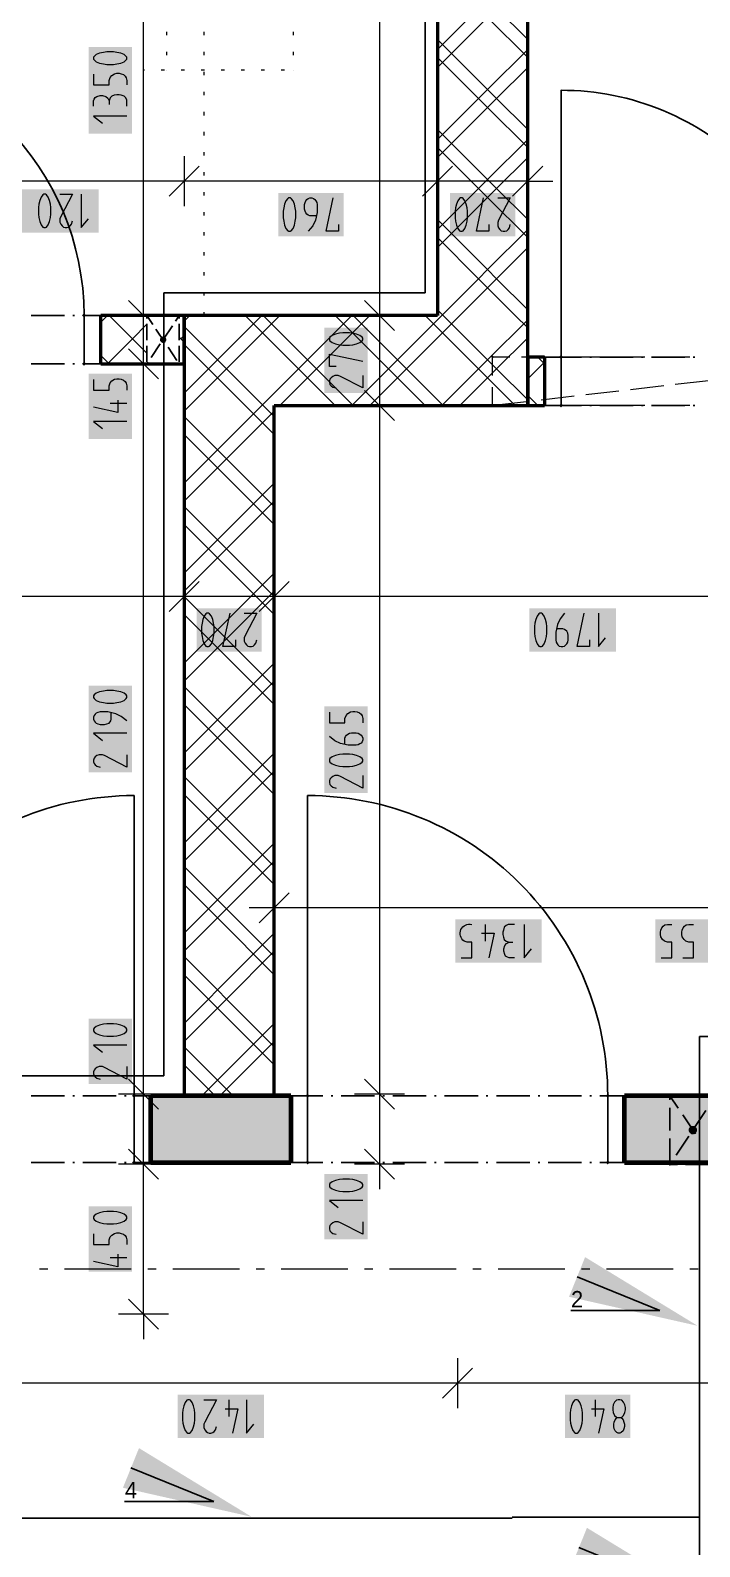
# Model space of a CAD drawing. Header units: millimetres. Extents: x 0 to 594, y 0 to 420.
# Drawn here: x 484.32 to 504.89, y 246.69 to 293.3 of the extents above; entities that cross this region are included whole.
import ezdxf
from ezdxf import colors
from ezdxf.entities.mleader import LeaderData, LeaderLine
from ezdxf.math import Vec2, Vec3

# ---------------------------------------------------------------- set-up
doc = ezdxf.new("R2010")
doc.units = ezdxf.units.MM
doc.header["$LTSCALE"] = 8
for name, color, linetype in [('PDF_Dvere', 7, 'Continuous'), ('PDF_Koty delkove', 7, 'Continuous'), ('PDF_Nabytek', 7, 'Continuous'), ('PDF_Osy hlavni', 7, 'Continuous'), ('PDF_Popis Prostupy', 7, 'Continuous'), ('PDF_Preklady', 7, 'Continuous'), ('PDF_Pricky zdene', 7, 'Continuous'), ('PDF_Prostupy', 7, 'Continuous'), ('PDF_Steny akusticke', 7, 'Continuous'), ('PDF_Steny obvodove nosne', 7, 'Continuous'), ('RED_2.5mm^2', 1, 'Continuous'), ('SYMS', 7, 'Continuous')]:
    doc.layers.add(name, color=color, linetype=linetype)

msp = doc.modelspace()

# ---------------------------------------------------------------- linework, layer by layer
at = {"layer": 'PDF_Dvere', "lineweight": 25}
for points in [[(477.774, 284.537), (477.774, 292.737, -0.414213), (485.974, 284.537), (485.935, 284.537)], [(501.258, 283.256), (500.633, 283.256), (500.633, 291.456, -0.414214), (508.832, 283.256), (508.177, 283.256)], [(487.512, 260.553), (487.512, 269.778, 0.414214), (478.287, 260.553), (479.016, 260.553)], [(493.315, 260.553), (492.843, 260.553), (492.843, 269.778, -0.414214), (502.068, 260.553), (501.822, 260.553)]]:
    msp.add_lwpolyline(points, format="xyb", dxfattribs=at)
for points in [[(485.371, 284.537), (484.346, 284.537)], [(485.679, 284.537), (485.627, 284.537)], [(485.371, 283.051), (484.346, 283.051)], [(485.679, 283.051), (485.627, 283.051)], [(485.974, 283.051), (485.935, 283.051)], [(501.566, 283.256), (501.515, 283.256)], [(502.847, 283.256), (501.822, 283.256)], [(503.155, 283.256), (503.103, 283.256)], [(504.436, 283.256), (503.411, 283.256)], [(504.743, 283.256), (504.692, 283.256)], [(501.258, 281.77), (500.633, 281.77)], [(501.566, 281.77), (501.515, 281.77)], [(502.847, 281.77), (501.822, 281.77)], [(503.155, 281.77), (503.103, 281.77)], [(504.436, 281.77), (503.411, 281.77)], [(504.743, 281.77), (504.692, 281.77)], [(485.371, 260.553), (484.346, 260.553)], [(485.679, 260.553), (485.627, 260.553)], [(486.96, 260.553), (485.935, 260.553)], [(487.267, 260.553), (487.216, 260.553)], [(493.622, 260.553), (493.571, 260.553)], [(494.904, 260.553), (493.879, 260.553)], [(495.211, 260.553), (495.16, 260.553)], [(496.492, 260.553), (495.467, 260.553)], [(496.8, 260.553), (496.748, 260.553)], [(498.081, 260.553), (497.056, 260.553)], [(498.388, 260.553), (498.337, 260.553)], [(499.67, 260.553), (498.645, 260.553)], [(499.977, 260.553), (499.926, 260.553)], [(501.258, 260.553), (500.233, 260.553)], [(501.566, 260.553), (501.515, 260.553)], [(485.371, 258.503), (484.346, 258.503)], [(485.679, 258.503), (485.627, 258.503)], [(486.96, 258.503), (485.935, 258.503)], [(487.267, 258.503), (487.216, 258.503)], [(493.315, 258.503), (492.843, 258.503)], [(493.622, 258.503), (493.571, 258.503)], [(494.904, 258.503), (493.879, 258.503)], [(495.211, 258.503), (495.16, 258.503)], [(496.492, 258.503), (495.467, 258.503)], [(496.8, 258.503), (496.748, 258.503)], [(498.081, 258.503), (497.056, 258.503)], [(498.388, 258.503), (498.337, 258.503)], [(499.67, 258.503), (498.645, 258.503)], [(499.977, 258.503), (499.926, 258.503)], [(501.258, 258.503), (500.233, 258.503)], [(501.566, 258.503), (501.515, 258.503)], [(502.068, 258.503), (501.822, 258.503)]]:
    msp.add_lwpolyline(points, dxfattribs=at)
for points in [[(486.487, 283.051), (485.974, 283.051), (485.974, 284.537), (486.487, 284.537)], [(500.633, 281.77), (500.12, 281.77), (500.12, 283.256), (500.633, 283.256)], [(487.512, 258.503), (488.024, 258.503), (488.024, 260.553), (487.512, 260.553)], [(492.843, 258.503), (492.33, 258.503), (492.33, 260.553), (492.843, 260.553)], [(502.58, 258.503), (502.068, 258.503), (502.068, 260.553), (502.58, 260.553)]]:
    msp.add_lwpolyline(points, close=True, dxfattribs=at)
at = {"layer": 'PDF_Dvere', "lineweight": 25, "transparency": 33554559}
for points in [[(486.038, 284.537), (485.974, 284.473), (485.974, 284.602), (485.91, 284.537)], [(486.038, 283.051), (485.974, 282.987), (485.974, 283.115), (485.91, 283.051)], [(500.697, 283.256), (500.633, 283.192), (500.633, 283.32), (500.568, 283.256)], [(500.697, 281.77), (500.633, 281.706), (500.633, 281.834), (500.568, 281.77)], [(487.576, 260.553), (487.512, 260.489), (487.512, 260.617), (487.448, 260.553)], [(492.907, 260.553), (492.843, 260.489), (492.843, 260.617), (492.779, 260.553)], [(502.132, 260.553), (502.068, 260.489), (502.068, 260.617), (502.003, 260.553)], [(487.576, 258.503), (487.512, 258.439), (487.512, 258.567), (487.448, 258.503)], [(492.907, 258.503), (492.843, 258.439), (492.843, 258.567), (492.779, 258.503)], [(502.132, 258.503), (502.068, 258.439), (502.068, 258.567), (502.003, 258.503)]]:
    msp.add_solid(points, dxfattribs=at)
at = {"layer": 'PDF_Koty delkove', "lineweight": 18}
for points in [[(495.052, 340.963), (495.052, 340.194), (495.052, 284.538), (495.052, 281.77), (495.052, 260.604), (495.052, 258.451), (495.052, 257.683)], [(487.803, 253.839), (487.803, 258.451), (487.803, 260.604), (487.803, 283.051), (487.803, 284.537), (487.803, 298.375), (487.803, 340.194)], [(486.265, 291.949), (486.265, 291.621), (486.743, 291.621), (486.743, 291.758), (486.778, 291.853), (486.829, 291.908), (486.914, 291.963), (486.982, 291.977), (487.05, 291.977), (487.119, 291.963), (487.187, 291.936), (487.238, 291.894), (487.273, 291.84), (487.29, 291.758), (487.29, 291.621)], [(486.265, 290.964), (486.265, 291.128), (486.282, 291.183), (486.316, 291.237), (486.368, 291.265), (486.469, 291.292), (486.538, 291.292), (486.64, 291.265), (486.709, 291.21), (486.743, 291.128), (486.743, 291.019)], [(486.982, 291.32), (486.897, 291.306), (486.829, 291.278), (486.778, 291.223), (486.743, 291.128)], [(487.29, 290.964), (487.29, 291.155), (487.255, 291.223), (487.204, 291.278), (487.119, 291.306), (487.05, 291.32), (486.982, 291.32)], [(487.29, 290.663), (486.265, 290.663), (486.538, 290.444)], [(489.05, 289.429), (489.05, 288.66), (489.05, 287.892)], [(496.84, 289.429), (496.84, 288.66), (496.84, 287.892)], [(499.608, 289.429), (499.608, 288.66), (499.608, 287.892)], [(489.511, 289.122), (488.589, 288.199)], [(497.301, 289.122), (496.379, 288.199)], [(500.069, 289.122), (499.146, 288.199)], [(499.608, 288.66), (497.16, 288.66), (496.84, 288.66), (489.05, 288.66), (476.75, 288.66), (474.598, 288.66), (473.47, 288.66), (456.045, 288.66), (455.174, 288.66), (452.714, 288.66), (451.842, 288.66), (434.417, 288.66), (433.291, 288.66), (431.804, 288.66)], [(499.608, 288.66), (500.376, 288.66)], [(484.709, 287.25), (484.737, 287.234), (484.792, 287.234), (484.819, 287.25), (484.874, 287.319), (484.915, 287.421), (484.943, 287.541), (484.957, 287.643), (484.957, 287.848), (484.943, 287.95), (484.915, 288.07), (484.874, 288.173), (484.819, 288.241), (484.792, 288.259), (484.737, 288.259), (484.709, 288.241), (484.655, 288.173), (484.614, 288.07), (484.587, 287.95), (484.573, 287.848)], [(485.23, 288.259), (485.614, 288.259), (485.257, 287.575), (485.23, 287.506), (485.23, 287.404), (485.257, 287.336), (485.298, 287.285), (485.339, 287.25), (485.394, 287.234), (485.449, 287.234), (485.504, 287.25), (485.545, 287.285), (485.586, 287.336), (485.614, 287.438)], [(485.887, 288.259), (485.887, 287.234), (486.106, 287.506)], [(493.109, 287.6), (492.917, 287.6), (492.862, 287.618), (492.821, 287.652), (492.794, 287.687), (492.767, 287.737), (492.753, 287.805), (492.753, 287.942), (492.767, 288.01), (492.794, 288.062), (492.821, 288.096), (492.862, 288.13), (492.917, 288.148), (492.972, 288.148), (493.027, 288.13), (493.068, 288.096), (493.095, 288.062)], [(493.095, 288.062), (493.123, 288.01), (493.137, 287.942), (493.137, 287.703), (493.082, 287.464), (493, 287.293), (492.862, 287.123)], [(493.794, 287.327), (493.794, 287.123), (493.41, 287.123), (493.629, 288.148)], [(498.415, 287.327), (498.415, 287.123), (498.032, 287.123), (498.25, 288.148)], [(498.689, 288.148), (499.072, 288.148), (498.716, 287.464), (498.689, 287.395), (498.689, 287.293), (498.716, 287.225), (498.757, 287.174), (498.798, 287.139), (498.853, 287.123), (498.907, 287.123)], [(484.573, 287.848), (484.573, 287.643), (484.587, 287.541), (484.614, 287.421), (484.655, 287.319), (484.709, 287.25)], [(498.907, 287.123), (498.962, 287.139), (499.004, 287.174), (499.045, 287.225), (499.072, 287.327)], [(487.803, 284.537), (487.341, 284.999)], [(495.514, 284.076), (494.591, 284.999)], [(488.571, 284.537), (487.803, 284.537), (487.034, 284.537)], [(495.821, 284.538), (495.052, 284.538), (494.284, 284.538)], [(493.531, 283.866), (493.515, 283.838), (493.515, 283.784), (493.531, 283.756), (493.6, 283.702), (493.702, 283.661), (493.822, 283.633), (493.924, 283.619), (494.129, 283.619), (494.231, 283.633), (494.351, 283.661), (494.454, 283.702), (494.522, 283.756), (494.54, 283.784), (494.54, 283.838), (494.522, 283.866), (494.454, 283.921), (494.351, 283.962), (494.231, 283.989), (494.129, 284.003)], [(494.129, 284.003), (493.924, 284.003), (493.822, 283.989), (493.702, 283.962), (493.6, 283.921), (493.531, 283.866)], [(488.264, 282.59), (487.341, 283.512)], [(488.571, 283.051), (487.803, 283.051), (487.034, 283.051)], [(493.719, 282.962), (493.515, 282.962), (493.515, 283.346), (494.54, 283.127)], [(486.265, 282.563), (486.265, 282.235), (486.743, 282.235), (486.743, 282.372), (486.778, 282.467), (486.829, 282.522), (486.914, 282.576), (486.982, 282.59), (487.05, 282.59), (487.119, 282.576), (487.187, 282.549), (487.238, 282.508), (487.273, 282.454), (487.29, 282.372), (487.29, 282.235)], [(494.54, 282.689), (494.54, 282.305), (493.856, 282.662), (493.788, 282.689), (493.685, 282.689), (493.617, 282.662), (493.566, 282.62), (493.531, 282.579), (493.515, 282.524), (493.515, 282.47), (493.531, 282.415), (493.566, 282.374), (493.617, 282.333), (493.719, 282.305)], [(495.514, 281.309), (494.591, 282.231)], [(487.016, 281.933), (487.016, 281.55), (486.265, 281.715)], [(487.29, 281.824), (486.778, 281.824)], [(495.821, 281.77), (495.052, 281.77), (494.284, 281.77)], [(487.29, 281.276), (486.265, 281.276), (486.538, 281.058)], [(489.05, 276.662), (489.05, 275.894), (489.05, 275.125)], [(491.818, 276.662), (491.818, 275.894), (491.818, 275.125)], [(489.511, 276.355), (488.589, 275.432)], [(492.279, 276.355), (491.356, 275.432)], [(541.427, 275.894), (536.895, 275.894), (534.252, 275.894), (533.486, 275.894), (522.465, 275.894), (511.292, 275.894), (510.165, 275.894), (491.818, 275.894), (489.05, 275.894), (476.75, 275.894), (474.598, 275.894)], [(489.968, 274.97), (489.955, 275.073), (489.927, 275.193), (489.886, 275.295), (489.831, 275.364), (489.803, 275.381), (489.749, 275.381), (489.721, 275.364), (489.667, 275.295), (489.626, 275.193), (489.599, 275.073), (489.585, 274.97)], [(490.626, 274.56), (490.626, 274.356), (490.242, 274.356), (490.46, 275.381)], [(490.899, 275.381), (491.283, 275.381), (490.926, 274.698), (490.899, 274.629), (490.899, 274.526), (490.926, 274.459), (490.967, 274.407), (491.008, 274.373), (491.063, 274.356), (491.117, 274.356), (491.173, 274.373), (491.214, 274.407), (491.255, 274.459), (491.283, 274.56)], [(499.855, 274.544), (499.896, 274.441), (499.95, 274.373), (499.978, 274.356), (500.032, 274.356), (500.06, 274.373), (500.114, 274.441), (500.155, 274.544), (500.183, 274.664), (500.197, 274.765), (500.197, 274.97), (500.183, 275.073), (500.155, 275.193), (500.114, 275.295), (500.06, 275.364), (500.032, 275.381), (499.978, 275.381), (499.95, 275.364), (499.896, 275.295), (499.855, 275.193), (499.828, 275.073), (499.814, 274.97)], [(500.744, 275.381), (500.607, 275.21), (500.525, 275.039), (500.471, 274.8), (500.471, 274.56), (500.485, 274.493), (500.512, 274.441), (500.539, 274.407), (500.58, 274.373), (500.635, 274.356), (500.689, 274.356), (500.744, 274.373), (500.785, 274.407), (500.813, 274.441), (500.84, 274.493), (500.854, 274.56), (500.854, 274.698), (500.84, 274.765), (500.813, 274.834), (500.744, 274.885), (500.689, 274.903), (500.498, 274.903)], [(501.511, 274.56), (501.511, 274.356), (501.128, 274.356), (501.346, 275.381)], [(501.785, 275.381), (501.785, 274.356), (502.003, 274.629)], [(489.585, 274.97), (489.585, 274.765), (489.599, 274.664), (489.626, 274.544), (489.667, 274.441), (489.721, 274.373), (489.749, 274.356), (489.803, 274.356), (489.831, 274.373), (489.886, 274.441), (489.927, 274.544), (489.955, 274.664), (489.968, 274.765), (489.968, 274.97)], [(499.814, 274.97), (499.814, 274.765), (499.828, 274.664), (499.855, 274.544)], [(486.879, 273.005), (486.674, 273.005), (486.573, 272.991), (486.453, 272.964), (486.35, 272.923), (486.282, 272.869), (486.265, 272.841), (486.265, 272.787), (486.282, 272.759), (486.35, 272.704), (486.453, 272.663), (486.573, 272.635), (486.674, 272.622), (486.879, 272.622), (486.982, 272.635), (487.102, 272.663), (487.204, 272.704), (487.273, 272.759), (487.29, 272.787), (487.29, 272.841), (487.273, 272.869), (487.204, 272.923), (487.102, 272.964), (486.982, 272.991), (486.879, 273.005)], [(487.29, 272.075), (487.119, 272.212), (486.948, 272.294), (486.709, 272.348), (486.469, 272.348), (486.401, 272.334), (486.35, 272.307), (486.316, 272.28), (486.282, 272.239), (486.265, 272.184), (486.265, 272.13), (486.282, 272.075), (486.316, 272.033), (486.35, 272.006), (486.401, 271.978), (486.469, 271.964), (486.606, 271.964), (486.674, 271.978), (486.743, 272.006), (486.794, 272.075), (486.811, 272.13), (486.811, 272.321)], [(493.515, 272.337), (493.515, 272.009), (493.993, 272.009), (493.993, 272.146), (494.027, 272.241), (494.079, 272.296), (494.164, 272.35), (494.231, 272.364), (494.3, 272.364), (494.369, 272.35), (494.436, 272.323), (494.488, 272.282), (494.522, 272.228), (494.54, 272.146), (494.54, 272.009)], [(487.29, 271.691), (486.265, 271.691), (486.538, 271.473)], [(494.334, 271.707), (494.403, 271.693), (494.454, 271.666), (494.488, 271.639), (494.522, 271.598), (494.54, 271.543), (494.54, 271.489), (494.522, 271.434), (494.488, 271.393), (494.454, 271.366), (494.403, 271.338), (494.334, 271.324), (494.095, 271.324), (493.856, 271.379), (493.685, 271.461), (493.515, 271.598)], [(493.993, 271.352), (493.993, 271.543), (494.01, 271.598), (494.044, 271.639), (494.079, 271.666), (494.129, 271.693), (494.198, 271.707), (494.334, 271.707)], [(487.29, 271.034), (487.29, 270.65), (486.606, 271.007), (486.538, 271.034), (486.435, 271.034), (486.368, 271.007), (486.316, 270.966), (486.282, 270.925), (486.265, 270.87), (486.265, 270.815), (486.282, 270.76), (486.316, 270.719), (486.368, 270.678), (486.469, 270.65)], [(494.54, 270.393), (494.54, 270.01), (493.856, 270.366), (493.788, 270.393), (493.685, 270.393), (493.617, 270.366), (493.566, 270.325), (493.531, 270.284), (493.515, 270.229), (493.515, 270.175), (493.531, 270.12), (493.566, 270.079), (493.617, 270.038), (493.719, 270.01)], [(491.818, 267.099), (491.818, 266.33), (491.818, 265.561)], [(492.279, 266.791), (491.356, 265.869)], [(491.818, 266.33), (491.049, 266.33)], [(541.427, 266.33), (525.057, 266.33), (516.469, 266.33), (514.88, 266.33), (507.192, 266.33), (505.604, 266.33), (491.818, 266.33)], [(498.299, 265.818), (498.299, 265.305)], [(499.203, 265.818), (499.012, 265.818), (498.943, 265.783), (498.888, 265.731), (498.861, 265.646), (498.847, 265.578), (498.847, 265.509), (498.861, 265.424), (498.888, 265.356), (498.943, 265.305), (499.039, 265.27)], [(499.504, 265.818), (499.504, 264.793), (499.723, 265.065)], [(503.714, 264.793), (504.042, 264.793), (504.042, 265.27), (503.905, 265.27), (503.81, 265.305), (503.755, 265.356), (503.701, 265.441), (503.687, 265.509), (503.687, 265.578), (503.701, 265.646), (503.728, 265.714), (503.769, 265.765), (503.823, 265.8), (503.905, 265.818), (504.042, 265.818)], [(504.344, 265.509), (504.344, 265.578), (504.358, 265.646), (504.385, 265.714), (504.426, 265.765), (504.48, 265.8), (504.562, 265.818), (504.699, 265.818)], [(498.19, 265.544), (498.574, 265.544), (498.409, 264.793)], [(499.203, 264.793), (499.039, 264.793), (498.984, 264.809), (498.929, 264.844), (498.902, 264.895), (498.874, 264.997), (498.874, 265.065), (498.902, 265.168), (498.957, 265.236), (499.039, 265.27), (499.148, 265.27)], [(504.371, 264.793), (504.699, 264.793), (504.699, 265.27), (504.562, 265.27), (504.467, 265.305), (504.412, 265.356), (504.358, 265.441), (504.344, 265.509)], [(486.879, 262.763), (486.674, 262.763), (486.573, 262.749), (486.453, 262.722), (486.35, 262.681), (486.282, 262.626), (486.265, 262.599), (486.265, 262.544), (486.282, 262.516), (486.35, 262.462), (486.453, 262.421), (486.573, 262.393), (486.674, 262.379), (486.879, 262.379), (486.982, 262.393), (487.102, 262.421), (487.204, 262.462), (487.273, 262.516), (487.29, 262.544), (487.29, 262.599), (487.273, 262.626), (487.204, 262.681)], [(487.204, 262.681), (487.102, 262.722), (486.982, 262.749), (486.879, 262.763)], [(487.29, 262.106), (486.265, 262.106), (486.538, 261.887)], [(487.29, 261.449), (487.29, 261.065), (486.606, 261.422), (486.538, 261.449), (486.435, 261.449), (486.368, 261.422), (486.316, 261.381), (486.282, 261.339), (486.265, 261.284), (486.265, 261.23), (486.282, 261.175), (486.316, 261.134), (486.368, 261.093), (486.469, 261.065)], [(488.264, 260.143), (487.341, 261.065)], [(495.514, 260.143), (494.591, 261.065)], [(488.571, 260.604), (487.803, 260.604), (487.034, 260.604)], [(495.821, 260.604), (495.052, 260.604), (494.284, 260.604)], [(488.264, 257.99), (487.341, 258.913)], [(495.514, 257.99), (494.591, 258.913)], [(488.571, 258.451), (487.803, 258.451), (487.034, 258.451)], [(495.821, 258.451), (495.052, 258.451), (494.284, 258.451)], [(494.129, 257.99), (493.924, 257.99), (493.822, 257.977), (493.702, 257.949), (493.6, 257.908), (493.531, 257.854), (493.515, 257.826), (493.515, 257.772), (493.531, 257.744), (493.6, 257.69), (493.702, 257.649), (493.822, 257.621), (493.924, 257.607), (494.129, 257.607), (494.231, 257.621), (494.351, 257.649), (494.454, 257.69), (494.522, 257.744), (494.54, 257.772)], [(494.54, 257.772), (494.54, 257.826), (494.522, 257.854), (494.454, 257.908), (494.351, 257.949), (494.231, 257.977), (494.129, 257.99)], [(494.54, 257.333), (493.515, 257.333), (493.788, 257.115)], [(486.879, 256.994), (486.674, 256.994), (486.573, 256.98), (486.453, 256.953), (486.35, 256.912), (486.282, 256.858), (486.265, 256.83), (486.265, 256.776), (486.282, 256.748), (486.35, 256.694), (486.453, 256.653)], [(486.453, 256.653), (486.573, 256.625), (486.674, 256.611), (486.879, 256.611), (486.982, 256.625), (487.102, 256.653), (487.204, 256.694), (487.273, 256.748), (487.29, 256.776), (487.29, 256.83), (487.273, 256.858), (487.204, 256.912), (487.102, 256.953), (486.982, 256.98), (486.879, 256.994)], [(486.265, 256.31), (486.265, 255.982), (486.743, 255.982), (486.743, 256.119), (486.778, 256.214), (486.829, 256.269), (486.914, 256.323), (486.982, 256.337), (487.05, 256.337), (487.119, 256.323), (487.187, 256.296), (487.238, 256.255), (487.273, 256.201), (487.29, 256.119), (487.29, 255.982)], [(494.54, 256.676), (494.54, 256.293), (493.856, 256.649), (493.788, 256.676), (493.685, 256.676), (493.617, 256.649), (493.566, 256.608), (493.531, 256.567), (493.515, 256.512), (493.515, 256.458), (493.531, 256.403), (493.566, 256.362), (493.617, 256.321), (493.719, 256.293)], [(487.016, 255.68), (487.016, 255.297), (486.265, 255.462)], [(487.29, 255.571), (486.778, 255.571)], [(488.264, 253.378), (487.341, 254.3)], [(488.571, 253.839), (487.803, 253.839), (487.034, 253.839)], [(487.803, 253.839), (487.803, 253.07)], [(497.916, 252.182), (496.994, 251.259)], [(497.455, 252.489), (497.455, 251.721), (497.455, 250.952)], [(540.607, 251.721), (523.196, 251.721), (510.274, 251.721), (506.065, 251.721), (497.455, 251.721), (482.899, 251.721), (476.75, 251.721), (471.845, 251.721), (467.3, 251.721), (466.5, 251.721), (465.014, 251.721), (430.523, 251.721), (424.476, 251.721), (412.176, 251.721), (400.747, 251.721)], [(489.218, 250.183), (489.246, 250.2), (489.3, 250.268), (489.341, 250.371), (489.369, 250.491), (489.383, 250.592), (489.383, 250.797), (489.369, 250.9), (489.341, 251.02), (489.3, 251.122), (489.246, 251.191), (489.218, 251.208), (489.164, 251.208), (489.136, 251.191), (489.082, 251.122), (489.041, 251.02), (489.014, 250.9), (489, 250.797)], [(489.657, 251.208), (490.04, 251.208), (489.684, 250.524), (489.657, 250.456), (489.657, 250.353), (489.684, 250.286), (489.725, 250.234), (489.766, 250.2), (489.821, 250.183), (489.875, 250.183), (489.93, 250.2), (489.971, 250.234), (490.012, 250.286), (490.04, 250.387)], [(490.423, 251.208), (490.423, 250.696)], [(490.971, 251.208), (490.971, 250.183), (491.189, 250.456)], [(501.677, 251.208), (501.677, 250.696)], [(489, 250.797), (489, 250.592), (489.014, 250.491), (489.041, 250.371), (489.082, 250.268), (489.136, 250.2), (489.164, 250.183), (489.218, 250.183)], [(490.314, 250.934), (490.697, 250.934), (490.532, 250.183)], [(501.568, 250.934), (501.952, 250.934), (501.787, 250.183)], [(502.472, 250.661), (502.499, 250.643), (502.54, 250.592), (502.567, 250.524), (502.581, 250.456), (502.581, 250.387), (502.567, 250.319), (502.54, 250.251), (502.485, 250.2), (502.444, 250.183), (502.389, 250.183), (502.348, 250.2), (502.293, 250.251), (502.266, 250.319), (502.252, 250.387), (502.252, 250.456), (502.266, 250.524), (502.293, 250.592), (502.334, 250.643), (502.362, 250.661)]]:
    msp.add_lwpolyline(points, dxfattribs=at)
for points in [[(486.879, 292.634), (486.674, 292.634), (486.573, 292.62), (486.453, 292.593), (486.35, 292.552), (486.282, 292.497), (486.265, 292.469), (486.265, 292.415), (486.282, 292.387), (486.35, 292.333), (486.453, 292.292), (486.573, 292.264), (486.674, 292.25), (486.879, 292.25), (486.982, 292.264), (487.102, 292.292), (487.204, 292.333), (487.273, 292.387), (487.29, 292.415), (487.29, 292.469), (487.273, 292.497), (487.204, 292.552), (487.102, 292.593), (486.982, 292.62)], [(492.096, 287.737), (492.096, 287.532), (492.11, 287.43), (492.137, 287.31), (492.178, 287.208), (492.232, 287.139), (492.26, 287.123), (492.315, 287.123), (492.343, 287.139), (492.397, 287.208), (492.438, 287.31), (492.466, 287.43), (492.48, 287.532), (492.48, 287.737), (492.466, 287.839), (492.438, 287.959), (492.397, 288.062), (492.343, 288.13), (492.315, 288.148), (492.26, 288.148), (492.232, 288.13), (492.178, 288.062), (492.137, 287.959), (492.11, 287.839)], [(497.375, 287.737), (497.375, 287.532), (497.389, 287.43), (497.416, 287.31), (497.457, 287.208), (497.511, 287.139), (497.539, 287.123), (497.593, 287.123), (497.621, 287.139), (497.675, 287.208), (497.717, 287.31), (497.744, 287.43), (497.758, 287.532), (497.758, 287.737), (497.744, 287.839), (497.717, 287.959), (497.675, 288.062), (497.621, 288.13), (497.593, 288.148), (497.539, 288.148), (497.511, 288.13), (497.457, 288.062), (497.416, 287.959), (497.389, 287.839)], [(494.129, 271.05), (493.924, 271.05), (493.822, 271.036), (493.702, 271.009), (493.6, 270.968), (493.531, 270.914), (493.515, 270.886), (493.515, 270.832), (493.531, 270.804), (493.6, 270.75), (493.702, 270.709), (493.822, 270.681), (493.924, 270.667), (494.129, 270.667), (494.231, 270.681), (494.351, 270.709), (494.454, 270.75), (494.522, 270.804), (494.54, 270.832), (494.54, 270.886), (494.522, 270.914), (494.454, 270.968), (494.351, 271.009), (494.231, 271.036)], [(500.911, 250.797), (500.911, 250.592), (500.925, 250.491), (500.952, 250.371), (500.993, 250.268), (501.047, 250.2), (501.075, 250.183), (501.13, 250.183), (501.157, 250.2), (501.212, 250.268), (501.253, 250.371), (501.281, 250.491), (501.295, 250.592), (501.295, 250.797), (501.281, 250.9), (501.253, 251.02), (501.212, 251.122), (501.157, 251.191), (501.13, 251.208), (501.075, 251.208), (501.047, 251.191), (500.993, 251.122), (500.952, 251.02), (500.925, 250.9)], [(502.225, 250.968), (502.225, 250.9), (502.239, 250.815), (502.279, 250.729), (502.334, 250.678), (502.362, 250.661), (502.472, 250.661), (502.499, 250.678), (502.554, 250.729), (502.595, 250.815), (502.609, 250.9), (502.609, 250.968), (502.595, 251.053), (502.554, 251.139), (502.499, 251.191), (502.444, 251.208), (502.389, 251.208), (502.334, 251.191), (502.279, 251.139), (502.239, 251.053)]]:
    msp.add_lwpolyline(points, close=True, dxfattribs=at)
msp.add_lwpolyline([(497.56, 264.793), (497.889, 264.793), (497.889, 265.27), (497.752, 265.27), (497.656, 265.305, -0.843864), (497.889, 265.818)], format="xyb", dxfattribs=at)
at = {"layer": 'PDF_Koty delkove', "color": 7, "lineweight": 18, "true_color": 0xffffff, "transparency": 33554559}
for points in [[(487.444, 290.125), (487.444, 292.787), (486.111, 290.125), (486.111, 292.787)], [(486.424, 288.413), (483.763, 288.413), (486.424, 287.08), (483.763, 287.08)], [(493.948, 288.302), (491.943, 288.302), (493.948, 286.969), (491.943, 286.969)], [(499.226, 288.302), (497.221, 288.302), (499.226, 286.969), (497.221, 286.969)], [(494.694, 282.151), (494.694, 284.156), (493.361, 282.151), (493.361, 284.156)], [(487.444, 280.739), (487.444, 282.744), (486.111, 280.739), (486.111, 282.744)], [(491.436, 275.535), (489.431, 275.535), (491.436, 274.202), (489.431, 274.202)], [(502.322, 275.535), (499.66, 275.535), (502.322, 274.202), (499.66, 274.202)], [(487.444, 270.497), (487.444, 273.159), (486.111, 270.497), (486.111, 273.159)], [(494.694, 269.856), (494.694, 272.518), (493.361, 269.856), (493.361, 272.518)], [(500.042, 265.971), (497.38, 265.971), (500.042, 264.639), (497.38, 264.639)], [(505.538, 265.971), (503.533, 265.971), (505.538, 264.639), (503.533, 264.639)], [(487.444, 260.911), (487.444, 262.916), (486.111, 260.911), (486.111, 262.916)], [(494.694, 256.139), (494.694, 258.144), (493.361, 256.139), (493.361, 258.144)], [(487.444, 255.143), (487.444, 257.148), (486.111, 255.143), (486.111, 257.148)], [(491.508, 251.362), (488.846, 251.362), (491.508, 250.029), (488.846, 250.029)], [(502.762, 251.362), (500.758, 251.362), (502.762, 250.029), (500.758, 250.029)]]:
    msp.add_solid(points, dxfattribs=at)
at = {"layer": 'PDF_Nabytek', "lineweight": 13}
for points in [[(487.802, 293.145), (487.802, 293.247)], [(488.52, 293.145), (488.52, 293.247)], [(489.665, 293.145), (489.665, 293.247)], [(492.415, 293.145), (492.415, 293.247)], [(496.84, 293.145), (496.84, 293.247)], [(487.802, 292.53), (487.802, 292.632)], [(488.52, 292.53), (488.52, 292.632)], [(489.665, 292.53), (489.665, 292.632)], [(492.415, 292.53), (492.415, 292.632)], [(496.84, 292.53), (496.84, 292.632)], [(487.802, 292.071), (487.802, 292.071)], [(487.831, 292.071), (487.802, 292.071)], [(487.802, 292.071), (487.802, 292.071)], [(488.446, 292.071), (488.344, 292.071)], [(488.52, 292.071), (488.52, 292.071)], [(489.061, 292.071), (488.959, 292.071)], [(489.676, 292.071), (489.574, 292.071)], [(489.665, 291.915), (489.665, 292.018)], [(490.291, 292.071), (490.189, 292.071)], [(490.906, 292.071), (490.804, 292.071)], [(491.521, 292.071), (491.419, 292.071)], [(492.136, 292.071), (492.034, 292.071)], [(492.415, 292.071), (492.415, 292.071)], [(492.415, 292.071), (492.415, 292.071)], [(496.84, 291.915), (496.84, 292.018)], [(489.665, 291.3), (489.665, 291.403)], [(496.84, 291.3), (496.84, 291.403)], [(489.665, 290.685), (489.665, 290.788)], [(496.84, 290.685), (496.84, 290.788)], [(489.665, 290.07), (489.665, 290.173)], [(496.84, 290.07), (496.84, 290.173)], [(489.665, 289.455), (489.665, 289.558)], [(496.84, 289.455), (496.84, 289.558)], [(489.665, 288.84), (489.665, 288.943)], [(496.84, 288.84), (496.84, 288.943)], [(489.665, 288.225), (489.665, 288.328)], [(496.84, 288.225), (496.84, 288.328)], [(489.665, 287.61), (489.665, 287.713)], [(496.84, 287.61), (496.84, 287.713)], [(489.665, 286.995), (489.665, 287.098)], [(496.84, 286.995), (496.84, 287.098)], [(489.665, 286.38), (489.665, 286.483)], [(496.84, 286.38), (496.84, 286.483)], [(489.665, 285.765), (489.665, 285.868)], [(496.84, 285.765), (496.84, 285.868)], [(489.665, 285.15), (489.665, 285.253)], [(496.84, 285.15), (496.84, 285.253)], [(489.676, 284.537), (489.665, 284.537), (489.665, 284.638)], [(489.665, 284.537), (489.665, 284.537)], [(490.291, 284.537), (490.189, 284.537)], [(490.906, 284.537), (490.804, 284.537)], [(491.521, 284.537), (491.419, 284.537)], [(492.136, 284.537), (492.034, 284.537)], [(492.751, 284.537), (492.649, 284.537)], [(493.366, 284.537), (493.264, 284.537)], [(493.981, 284.537), (493.879, 284.537)], [(494.596, 284.537), (494.494, 284.537)], [(495.211, 284.537), (495.109, 284.537)], [(495.826, 284.537), (495.724, 284.537)], [(496.441, 284.537), (496.339, 284.537)], [(496.84, 284.537), (496.84, 284.638)], [(496.84, 284.537), (496.84, 284.537)], [(496.84, 284.537), (496.84, 284.537)]]:
    msp.add_lwpolyline(points, dxfattribs=at)
at = {"layer": 'PDF_Osy hlavni', "lineweight": 18}
for points in [[(484.859, 255.223), (484.602, 255.223)], [(487.421, 255.223), (485.371, 255.223)], [(488.19, 255.223), (487.934, 255.223)], [(490.752, 255.223), (488.702, 255.223)], [(491.521, 255.223), (491.265, 255.223)], [(494.084, 255.223), (492.034, 255.223)], [(494.852, 255.223), (494.596, 255.223)], [(497.415, 255.223), (495.365, 255.223)], [(498.183, 255.223), (497.927, 255.223)], [(500.746, 255.223), (498.696, 255.223)], [(501.515, 255.223), (501.258, 255.223)], [(504.077, 255.223), (502.027, 255.223)], [(504.846, 255.223), (504.59, 255.223)]]:
    msp.add_lwpolyline(points, dxfattribs=at)
at = {"layer": 'PDF_Popis Prostupy', "lineweight": 25}
for points in [[(488.446, 283.727), (488.455, 283.735), (488.463, 283.744), (488.469, 283.754), (488.474, 283.765), (488.477, 283.777), (488.478, 283.789), (488.476, 283.801), (488.473, 283.813), (488.468, 283.824), (488.462, 283.834), (488.453, 283.843), (488.444, 283.851), (488.433, 283.856), (488.422, 283.86), (488.41, 283.862), (488.398, 283.862), (488.386, 283.86), (488.374, 283.857), (488.363, 283.851), (488.354, 283.844), (488.345, 283.835), (488.339, 283.825), (488.333, 283.814), (488.33, 283.802), (488.329, 283.79), (488.33, 283.778), (488.332, 283.766), (488.337, 283.755), (488.343, 283.745), (488.351, 283.735), (488.36, 283.728), (488.371, 283.721), (488.382, 283.717), (488.394, 283.715), (488.406, 283.714), (488.418, 283.715), (488.43, 283.719), (488.441, 283.724)], [(504.742, 259.409), (504.755, 259.42), (504.766, 259.433), (504.775, 259.448), (504.782, 259.464), (504.786, 259.48), (504.787, 259.497), (504.785, 259.514), (504.781, 259.531), (504.774, 259.547), (504.765, 259.561), (504.753, 259.574), (504.739, 259.584), (504.724, 259.592), (504.708, 259.598), (504.691, 259.601), (504.674, 259.601), (504.657, 259.598), (504.64, 259.593), (504.625, 259.585), (504.612, 259.574), (504.6, 259.562), (504.59, 259.548), (504.583, 259.532), (504.578, 259.515), (504.577, 259.498), (504.578, 259.481), (504.581, 259.464), (504.588, 259.449), (504.597, 259.434), (504.608, 259.421), (504.621, 259.41), (504.636, 259.401), (504.652, 259.395), (504.669, 259.391), (504.686, 259.391), (504.703, 259.393), (504.719, 259.398), (504.735, 259.405)]]:
    msp.add_lwpolyline(points, close=True, dxfattribs=at)
for points in [[(488.361, 283.849), (488.361, 283.849)], [(488.464, 283.831), (488.464, 283.831)], [(488.342, 283.746), (488.342, 283.746)], [(488.446, 283.727), (488.446, 283.727)], [(504.595, 259.436), (504.595, 259.436)], [(504.622, 259.582), (504.622, 259.582)], [(504.742, 259.409), (504.742, 259.409)], [(504.768, 259.556), (504.768, 259.556)]]:
    msp.add_lwpolyline(points, dxfattribs=at)
at = {"layer": 'PDF_Popis Prostupy', "lineweight": 25, "transparency": 33554559}
for points in [[(488.397, 283.862), (488.336, 283.82), (488.33, 283.783)], [(488.397, 283.862), (488.33, 283.783), (488.435, 283.855)], [(488.435, 283.855), (488.33, 283.783), (488.342, 283.746)], [(488.336, 283.82), (488.397, 283.862), (488.361, 283.849)], [(488.435, 283.855), (488.342, 283.746), (488.464, 283.831)], [(488.464, 283.831), (488.342, 283.746), (488.372, 283.721)], [(488.464, 283.831), (488.372, 283.721), (488.477, 283.794)], [(488.477, 283.794), (488.372, 283.721), (488.409, 283.715)], [(488.477, 283.794), (488.409, 283.715), (488.47, 283.757)], [(488.47, 283.757), (488.409, 283.715), (488.446, 283.727)], [(504.674, 259.6), (504.587, 259.54), (504.577, 259.488)], [(504.674, 259.6), (504.577, 259.488), (504.726, 259.591)], [(504.587, 259.54), (504.674, 259.6), (504.622, 259.582)], [(504.726, 259.591), (504.577, 259.488), (504.595, 259.436)], [(504.726, 259.591), (504.595, 259.436), (504.768, 259.556)], [(504.768, 259.556), (504.595, 259.436), (504.637, 259.401)], [(504.768, 259.556), (504.637, 259.401), (504.786, 259.504)], [(504.786, 259.504), (504.637, 259.401), (504.69, 259.391)], [(504.786, 259.504), (504.69, 259.391), (504.777, 259.451)], [(504.777, 259.451), (504.69, 259.391), (504.742, 259.409)]]:
    msp.add_solid(points, dxfattribs=at)
at = {"layer": 'PDF_Preklady', "lineweight": 18}
for points in [[(499.055, 283.256), (498.531, 283.256)], [(498.531, 282.69), (498.531, 283.256)], [(499.608, 283.256), (499.413, 283.256)], [(500.438, 283.256), (500.12, 283.256), (499.608, 283.256)], [(501.822, 283.256), (500.797, 283.256)], [(503.206, 283.256), (502.181, 283.256)], [(504.59, 283.256), (503.565, 283.256)], [(504.145, 282.421), (505.163, 282.539)], [(498.531, 281.77), (498.531, 282.331)], [(500.021, 281.943), (501.039, 282.061)], [(501.396, 282.102), (502.414, 282.22)], [(502.77, 282.262), (503.788, 282.38)], [(499.055, 281.77), (498.531, 281.77)], [(498.647, 281.783), (499.665, 281.901)], [(499.608, 281.77), (499.413, 281.77)], [(500.438, 281.77), (500.12, 281.77), (499.608, 281.77)], [(501.822, 281.77), (500.797, 281.77)], [(503.206, 281.77), (502.181, 281.77)], [(504.59, 281.77), (503.565, 281.77)]]:
    msp.add_lwpolyline(points, dxfattribs=at)
at = {"layer": 'PDF_Preklady', "lineweight": 18, "transparency": 33554559}
for points in [[(498.577, 283.256), (498.531, 283.21), (498.531, 283.302), (498.485, 283.256)], [(498.531, 283.21), (498.485, 283.256), (498.577, 283.256), (498.531, 283.302)], [(499.654, 283.256), (499.608, 283.21), (499.608, 283.302), (499.561, 283.256)], [(499.654, 283.256), (499.608, 283.21), (499.608, 283.302), (499.561, 283.256)], [(500.166, 283.256), (500.12, 283.21), (500.12, 283.302), (500.074, 283.256)], [(500.166, 283.256), (500.12, 283.21), (500.12, 283.302), (500.074, 283.256)], [(498.485, 281.765), (498.526, 281.816), (498.537, 281.724), (498.577, 281.775)], [(498.531, 281.724), (498.485, 281.77), (498.577, 281.77), (498.531, 281.816)], [(498.577, 281.77), (498.531, 281.724), (498.531, 281.816), (498.485, 281.77)], [(499.654, 281.77), (499.608, 281.724), (499.608, 281.816), (499.561, 281.77)], [(499.654, 281.77), (499.608, 281.724), (499.608, 281.816), (499.561, 281.77)], [(500.166, 281.77), (500.12, 281.724), (500.12, 281.816), (500.074, 281.77)], [(500.166, 281.77), (500.12, 281.724), (500.12, 281.816), (500.074, 281.77)]]:
    msp.add_solid(points, dxfattribs=at)
at = {"layer": 'PDF_Pricky zdene', "lineweight": 9}
for points in [[(486.693, 284.537), (486.487, 284.332)], [(487.908, 283.374), (487.461, 283.82), (486.744, 284.537)], [(487.908, 284.266), (487.461, 283.82), (486.693, 283.051)], [(489.05, 283.717), (488.948, 283.82), (488.899, 283.869)], [(489.05, 283.922), (488.948, 283.82)], [(486.744, 283.051), (486.487, 283.308)], [(488.179, 283.051), (488.179, 283.051)], [(500.12, 283.102), (499.608, 282.59)], [(500.12, 283.051), (499.915, 283.256)], [(499.915, 281.77), (499.608, 282.077)]]:
    msp.add_lwpolyline(points, dxfattribs=at)
at = {"layer": 'PDF_Pricky zdene', "lineweight": 50}
for points in [[(486.487, 283.051), (486.487, 284.537)], [(486.487, 283.051), (489.05, 283.051), (489.05, 284.537), (486.487, 284.537)], [(500.12, 283.256), (499.608, 283.256), (499.608, 281.77), (500.12, 281.77)], [(500.12, 283.256), (500.12, 281.77)]]:
    msp.add_lwpolyline(points, dxfattribs=at)
at = {"layer": 'PDF_Prostupy', "lineweight": 25}
for points in [[(487.908, 284.531), (487.908, 284.445)], [(488.076, 284.531), (487.908, 284.531)], [(488.088, 284.261), (487.908, 284.531)], [(488.744, 284.531), (488.249, 284.531)], [(488.783, 284.358), (488.899, 284.531), (488.899, 284.445)], [(487.908, 284.272), (487.908, 283.776)], [(488.459, 283.705), (488.184, 284.117)], [(488.687, 284.214), (488.412, 283.801)], [(488.899, 284.272), (488.899, 283.776)], [(487.908, 283.603), (487.908, 283.107)], [(488.316, 283.657), (488.041, 283.245)], [(488.83, 283.148), (488.555, 283.561)], [(488.899, 283.603), (488.899, 283.107)], [(487.945, 283.101), (487.908, 283.045)], [(488.076, 283.045), (487.908, 283.045)], [(488.744, 283.045), (488.249, 283.045)], [(503.98, 260.549), (503.98, 260.426)], [(504.217, 260.549), (503.98, 260.549)], [(504.235, 260.166), (503.98, 260.549)], [(505.165, 260.549), (504.463, 260.549)], [(503.98, 260.181), (503.98, 259.479)], [(505.084, 260.099), (504.694, 259.515)], [(504.761, 259.378), (504.371, 259.962)], [(503.98, 259.233), (503.98, 258.531)], [(504.558, 259.31), (504.169, 258.726)], [(504.032, 258.522), (503.98, 258.443)], [(504.217, 258.443), (503.98, 258.443)], [(505.165, 258.443), (504.463, 258.443)]]:
    msp.add_lwpolyline(points, dxfattribs=at)
at = {"layer": 'PDF_Prostupy', "lineweight": 25, "transparency": 33554559}
for points in [[(487.925, 284.506), (487.882, 284.514), (487.934, 284.549), (487.891, 284.557)], [(488.93, 284.531), (488.899, 284.5), (488.899, 284.562), (488.868, 284.531)], [(488.899, 284.562), (488.93, 284.531), (488.868, 284.531), (488.899, 284.5)], [(488.916, 284.557), (488.924, 284.514), (488.873, 284.549), (488.882, 284.506)], [(487.925, 283.071), (487.934, 283.028), (487.882, 283.062), (487.891, 283.019)], [(488.899, 283.076), (488.93, 283.045), (488.868, 283.045), (488.899, 283.014)], [(488.93, 283.045), (488.899, 283.014), (488.899, 283.076), (488.868, 283.045)], [(488.916, 283.019), (488.873, 283.028), (488.924, 283.062), (488.882, 283.071)], [(503.98, 260.593), (504.024, 260.549), (503.936, 260.549), (503.98, 260.505)], [(504.024, 260.549), (503.98, 260.505), (503.98, 260.593), (503.936, 260.549)], [(504.004, 260.512), (503.943, 260.524), (504.016, 260.573), (503.956, 260.585)], [(503.98, 258.487), (504.024, 258.443), (503.936, 258.443), (503.98, 258.399)], [(504.024, 258.443), (503.98, 258.399), (503.98, 258.487), (503.936, 258.443)], [(504.004, 258.479), (504.016, 258.419), (503.943, 258.467), (503.956, 258.406)]]:
    msp.add_solid(points, dxfattribs=at)
at = {"layer": 'PDF_Steny akusticke', "lineweight": 50}
for points in [[(499.608, 284.537), (499.608, 340.194), (496.84, 340.194), (496.84, 340.194), (496.84, 284.537)], [(491.818, 284.537), (491.818, 284.538), (489.05, 284.538), (489.05, 284.537), (489.05, 283.051), (489.05, 260.604), (489.05, 260.553), (491.818, 260.553), (491.818, 260.604), (491.818, 281.77)], [(496.84, 284.537), (491.818, 284.537)], [(491.818, 281.77), (498.531, 281.77), (499.608, 281.77), (499.608, 283.256), (499.608, 284.537)]]:
    msp.add_lwpolyline(points, dxfattribs=at)
at = {"layer": 'PDF_Steny akusticke', "lineweight": 9}
for points in [[(499.608, 293.014), (498.654, 293.967), (498.378, 294.244), (496.84, 295.782)], [(496.84, 292.707), (498.101, 293.967)], [(499.608, 292.461), (498.378, 293.691), (496.84, 292.153)], [(499.608, 290.247), (498.654, 291.2), (498.378, 291.477), (496.84, 293.014)], [(498.378, 291.477), (499.608, 292.707)], [(498.101, 291.2), (496.84, 292.461)], [(498.654, 291.2), (499.608, 292.153)], [(498.101, 291.2), (498.378, 291.477)], [(496.84, 289.939), (498.101, 291.2)], [(496.84, 289.386), (498.378, 290.923)], [(498.378, 290.923), (498.101, 291.2)], [(498.378, 290.923), (498.654, 291.2)], [(499.608, 289.693), (498.378, 290.923)], [(499.608, 287.479), (498.654, 288.432), (498.378, 288.709), (496.84, 290.247)], [(498.378, 288.709), (499.608, 289.939)], [(498.101, 288.432), (496.84, 289.693)], [(498.654, 288.432), (499.608, 289.386)], [(498.101, 288.432), (498.378, 288.709)], [(496.84, 286.618), (498.378, 288.156), (498.101, 288.432), (496.84, 287.172)], [(498.378, 288.156), (498.654, 288.432)], [(499.608, 286.926), (498.378, 288.156)], [(499.608, 284.712), (498.654, 285.665), (498.378, 285.942), (496.84, 287.479)], [(498.378, 285.942), (499.608, 287.172)], [(498.101, 285.665), (496.84, 286.926)], [(498.654, 285.665), (499.608, 286.618)], [(498.101, 285.665), (498.378, 285.942)], [(499.608, 284.158), (499.228, 284.537), (498.378, 285.388), (498.101, 285.665), (496.973, 284.537)], [(497.527, 284.537), (498.378, 285.388)], [(498.378, 285.388), (498.654, 285.665)], [(489.05, 284.363), (489.225, 284.538)], [(489.798, 282.897), (490.075, 283.174), (491.438, 284.538)], [(490.352, 282.897), (491.818, 284.363)], [(491.818, 283.646), (490.926, 284.538)], [(491.818, 284.199), (491.479, 284.538)], [(491.818, 284.363), (491.992, 284.537)], [(492.566, 282.897), (492.843, 283.174), (494.206, 284.537)], [(492.843, 282.621), (493.119, 282.897), (494.759, 284.537)], [(495.333, 282.897), (493.693, 284.537)], [(497.527, 284.537), (495.887, 282.897), (495.61, 283.174), (494.247, 284.537)], [(495.333, 282.897), (495.61, 283.174), (496.973, 284.537)], [(498.101, 282.897), (496.461, 284.537)], [(497.014, 284.537), (496.84, 284.712)], [(498.378, 283.174), (497.014, 284.537)], [(499.608, 283.851), (498.654, 282.897), (498.378, 283.174), (499.608, 284.404)], [(491.818, 281.432), (490.352, 282.897), (490.075, 283.174), (489.05, 284.199)], [(494.247, 281.77), (493.119, 282.897), (492.843, 283.174), (491.818, 284.199)], [(489.798, 282.897), (489.05, 283.646)], [(492.566, 282.897), (491.818, 283.646)], [(489.05, 281.596), (490.075, 282.621), (489.798, 282.897), (489.05, 282.149)], [(490.075, 282.621), (490.352, 282.897)], [(491.992, 281.77), (492.843, 282.621), (492.566, 282.897), (491.818, 282.149)], [(494.759, 281.77), (495.61, 282.621), (495.333, 282.897), (494.206, 281.77)], [(495.61, 282.621), (495.887, 282.897)], [(497.014, 281.77), (495.887, 282.897)], [(497.527, 281.77), (498.378, 282.621), (498.101, 282.897), (496.973, 281.77)], [(498.101, 282.897), (498.378, 283.174)], [(498.378, 282.621), (498.654, 282.897)], [(499.608, 281.944), (498.654, 282.897)], [(491.818, 280.878), (490.075, 282.621)], [(493.693, 281.77), (492.843, 282.621)], [(496.461, 281.77), (495.61, 282.621)], [(499.228, 281.77), (498.378, 282.621)], [(489.798, 280.13), (490.075, 280.407), (491.818, 282.149)], [(490.352, 280.13), (491.818, 281.596)], [(491.818, 278.664), (490.352, 280.13), (490.075, 280.407), (489.05, 281.432)], [(489.798, 280.13), (489.05, 280.878)], [(489.05, 278.828), (490.075, 279.853), (489.798, 280.13), (489.05, 279.382)], [(490.075, 279.853), (490.352, 280.13)], [(491.818, 278.111), (490.075, 279.853)], [(489.798, 277.363), (490.075, 277.639), (491.818, 279.382)], [(490.352, 277.363), (491.818, 278.828)], [(491.818, 275.897), (490.352, 277.363), (490.075, 277.639), (489.05, 278.664)], [(489.798, 277.363), (489.05, 278.111)], [(489.05, 276.061), (490.075, 277.086), (489.798, 277.363), (489.05, 276.614)], [(490.075, 277.086), (490.352, 277.363)], [(491.818, 275.343), (490.075, 277.086)], [(489.798, 274.595), (490.075, 274.872), (491.818, 276.614)], [(490.075, 274.318), (490.352, 274.595), (491.818, 276.061)], [(491.818, 273.129), (490.352, 274.595), (490.075, 274.872), (489.05, 275.897)], [(489.798, 274.595), (489.05, 275.343)], [(489.05, 273.293), (490.075, 274.318), (489.798, 274.595), (489.05, 273.847)], [(491.818, 272.576), (490.075, 274.318)], [(489.798, 271.828), (490.075, 272.104), (491.818, 273.847)], [(491.818, 270.362), (490.352, 271.828), (490.075, 272.104), (489.05, 273.129)], [(490.352, 271.828), (491.818, 273.293)], [(489.798, 271.828), (489.05, 272.576)], [(489.05, 270.526), (490.075, 271.551), (489.798, 271.828), (489.05, 271.079)], [(490.075, 271.551), (490.352, 271.828)], [(491.818, 269.808), (490.075, 271.551)], [(489.05, 268.312), (489.798, 269.06), (490.075, 269.337), (491.818, 271.079)], [(491.818, 267.594), (490.352, 269.06), (490.075, 269.337), (489.05, 270.362)], [(490.352, 269.06), (491.818, 270.526)], [(491.818, 267.041), (490.075, 268.783), (489.798, 269.06), (489.05, 269.808)], [(490.075, 268.783), (490.352, 269.06)], [(489.05, 267.758), (490.075, 268.783)], [(489.05, 265.544), (489.798, 266.293), (490.075, 266.569), (491.818, 268.312)], [(491.818, 264.827), (490.352, 266.293), (490.075, 266.569), (489.05, 267.594)], [(490.352, 266.293), (491.818, 267.758)], [(491.818, 264.273), (490.075, 266.016), (489.798, 266.293), (489.05, 267.041)], [(490.075, 266.016), (490.352, 266.293)], [(489.05, 264.991), (490.075, 266.016)], [(489.05, 262.777), (489.798, 263.525), (490.075, 263.802), (491.818, 265.544)], [(491.818, 262.059), (490.352, 263.525), (490.075, 263.802), (489.05, 264.827)], [(490.352, 263.525), (491.818, 264.991)], [(491.818, 261.506), (490.075, 263.248), (489.798, 263.525), (489.05, 264.273)], [(490.075, 263.248), (490.352, 263.525)], [(489.05, 262.223), (490.075, 263.248)], [(489.593, 260.553), (489.798, 260.758), (490.075, 261.034), (491.818, 262.777)], [(490.557, 260.553), (490.352, 260.758), (490.075, 261.034), (489.05, 262.059)], [(490.147, 260.553), (490.352, 260.758), (491.818, 262.223)], [(490.003, 260.553), (489.798, 260.758), (489.05, 261.506)]]:
    msp.add_lwpolyline(points, dxfattribs=at)
at = {"layer": 'PDF_Steny obvodove nosne', "lineweight": 70}
for points in [[(492.33, 260.553), (491.818, 260.553), (489.05, 260.553), (488.024, 260.553)], [(488.024, 258.503), (488.024, 260.553)], [(492.33, 260.553), (492.33, 258.503)], [(514.88, 260.553), (507.192, 260.553), (505.604, 260.553), (502.58, 260.553)], [(502.58, 258.503), (502.58, 260.553)], [(488.024, 258.503), (492.33, 258.503)], [(502.58, 258.503), (540.607, 258.503), (540.658, 258.503)]]:
    msp.add_lwpolyline(points, dxfattribs=at)
at = {"layer": 'PDF_Steny obvodove nosne', "color": 9, "lineweight": 9, "true_color": 0xc0c0c0, "transparency": 33554559}
for points in [[(488.024, 258.503), (492.33, 258.503), (488.024, 260.553), (492.33, 260.553)], [(502.58, 258.503), (540.658, 258.503), (502.58, 260.553), (540.658, 260.553)]]:
    msp.add_solid(points, dxfattribs=at)
at = {"layer": 'RED_2.5mm^2'}
for p, q in [((496.462, 285.229), (496.462, 317.274)), ((496.462, 285.229), (488.422, 285.229)), ((488.422, 285.229), (488.422, 261.167)), ((504.89, 247.603), (504.89, 262.376)), ((504.89, 262.376), (512.061, 262.376)), ((488.422, 261.167), (477.214, 261.167)), ((139.315, 247.573), (499.132, 247.573)), ((504.89, 247.603), (499.132, 247.603)), ((504.89, 222.997), (504.89, 247.603))]:
    msp.add_line(p, q, dxfattribs=at)

# ---------------------------------------------------------------- leaders
at = {"layer": 'SYMS'}
ml = msp.add_multileader_mtext('Standard', dxfattribs=at)
ml.set_content('2', color=256)
ml.set_leader_properties()
ml.build(insert=Vec2(0, 0))
ml.multileader.update_dxf_attribs({"text_right_attachment_type": 6, "dogleg_length": 0.36})
ctx = ml.context
ctx.base_point, ctx.char_height, ctx.plane_origin = Vec3(498.98, 254.3), 0.5, Vec3(504.833, 253.48)
ctx.right_attachment, ctx.text_align_type = 6, 2
notes = []
notes.append((ctx, [(0, (1, 1, 0), (503.673, 253.95), (-1, 0), 0.36, [(0, [(504.833, 253.48)], 0, [])])]))
ctx.mtext.insert, ctx.mtext.alignment, ctx.mtext.flow_direction = Vec3(501.313, 254.55), 3, 5
ml = msp.add_multileader_mtext('Standard', dxfattribs=at)
ml.set_content('4', color=256)
ml.set_leader_properties()
ml.build(insert=Vec2(0, 0))
ml.multileader.update_dxf_attribs({"text_right_attachment_type": 6, "dogleg_length": 0.36})
ctx = ml.context
ctx.base_point, ctx.char_height, ctx.plane_origin = Vec3(485.27, 248.43), 0.5, Vec3(491.123, 247.61)
ctx.right_attachment, ctx.text_align_type = 6, 2
notes.append((ctx, [(0, (1, 1, 0), (489.963, 248.08), (-1, 0), 0.36, [(0, [(491.123, 247.61)], 0, [])])]))
ctx.mtext.insert, ctx.mtext.alignment, ctx.mtext.flow_direction = Vec3(487.603, 248.68), 3, 5
ml = msp.add_multileader_mtext('Standard', dxfattribs=at)
ml.set_content('2', color=256)
ml.set_leader_properties()
ml.build(insert=Vec2(0, 0))
ml.multileader.update_dxf_attribs({"text_right_attachment_type": 6, "dogleg_length": 0.36})
ctx = ml.context
ctx.base_point, ctx.char_height, ctx.plane_origin = Vec3(499.037, 245.98), 0.5, Vec3(504.89, 245.16)
ctx.right_attachment, ctx.text_align_type = 6, 2
notes.append((ctx, [(0, (1, 1, 0), (503.73, 245.63), (-1, 0), 0.36, [(0, [(504.89, 245.16)], 0, [])])]))
ctx.mtext.insert, ctx.mtext.alignment, ctx.mtext.flow_direction = Vec3(501.37, 246.23), 3, 5
for ctx, leaders in notes:
    for number, flags, end, landing, length, lines in leaders:
        leader = LeaderData()
        leader.index, (leader.has_last_leader_line, leader.has_dogleg_vector, leader.attachment_direction) = number, flags
        leader.last_leader_point, leader.dogleg_vector, leader.dogleg_length = Vec3(end), Vec3(landing), length
        for number, points, colour, breaks in lines:
            line = LeaderLine()
            line.index, line.vertices, line.color, line.breaks = number, Vec3.list(points), colors.encode_raw_color(colour), breaks
            leader.lines.append(line)
        ctx.leaders.append(leader)

doc.saveas('drawing.dxf')
